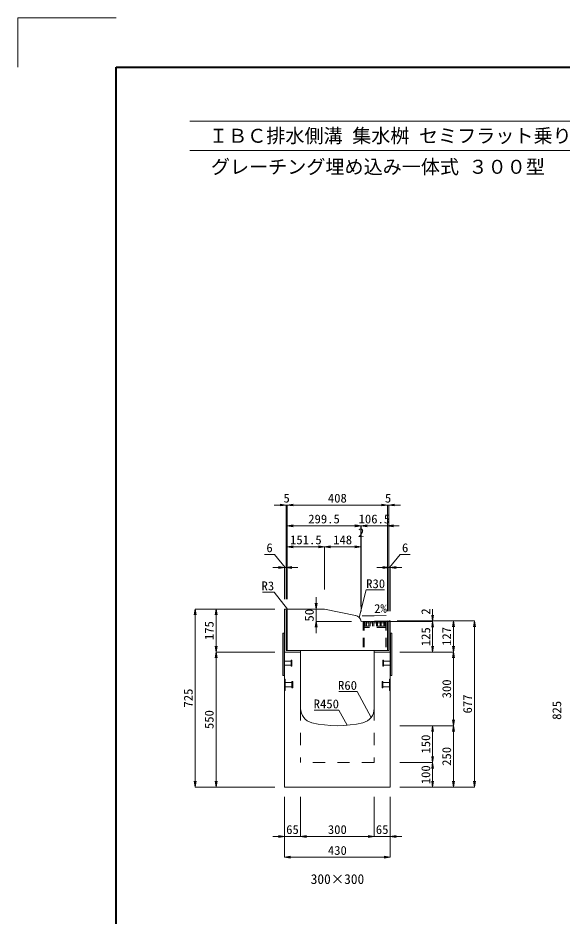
# Model space of a CAD drawing. Units: millimetres at full size. Extents: x -1809 to 57027, y -20349 to 17321.
# Drawn here: x 8600 to 10815, y 7468 to 11127 of the extents above; entities that cross this region are included whole.
import ezdxf
from ezdxf.enums import TextEntityAlignment as Align

# ---------------------------------------------------------------- set-up
doc = ezdxf.new("R2010")
doc.units = ezdxf.units.MM
doc.header["$LTSCALE"] = 50
for name, pattern in [('USER1', [2, 1, -1]), ('USER2', [1.35, 0.75, -0.6]), ('USER3', [1.35, 0.75, -0.6])]:
    doc.linetypes.add(name, pattern=pattern)
doc.layers.add('0_2', color=7, linetype='Continuous')
doc.layers.add('文字', color=7, linetype='Continuous')
for name, color, linetype, lineweight in [('Defpoints_3', 1, 'Continuous', 13), ('インサート', 3, 'USER2', 9), ('受枠', 3, 'Continuous', 5), ('図枠', 7, 'Continuous', 5), ('寸法線', 7, 'Continuous', 13), ('引出線', 4, 'Continuous', 13), ('本体', 2, 'Continuous', 13), ('補助線', 8, 'Continuous', 13), ('ｸﾞﾚｰﾁﾝｸﾞ', 7, 'USER3', 9)]:
    doc.layers.add(name, color=color, linetype=linetype, lineweight=lineweight)
doc.styles.add('ＭＳ ゴシック', font='')
doc.styles.add('ＭＳ 明朝', font='')
doc.styles.get('ＭＳ ゴシック').set_extended_font_data('MS Gothic')
doc.styles.get('ＭＳ 明朝').set_extended_font_data('MS Mincho')

# ---------------------------------------------------------------- blocks, each defined once
blk = doc.blocks.new('open_arrow')
at = {"color": 0, "linetype": 'Continuous', "lineweight": -2}
blk.add_lwpolyline([(7.5, 1.25), (0, 0), (7.5, -1.25)], dxfattribs=at)

msp = doc.modelspace()

# ---------------------------------------------------------------- linework, layer by layer
at = {"layer": 'Defpoints_3'}
for p, q in [((8600, 11127.12), (9000, 11127.12)), ((8600, 10927.12), (8600, 11127.12)), ((8600, 11127.12), (9000, 11127.12)), ((8600, 10927.12), (8600, 11127.12))]:
    msp.add_line(p, q, dxfattribs=at)
at = {"layer": 'インサート'}
for p, q in [((9685, 8507.19), (9712, 8507.19)), ((9685, 8507.19), (9685, 8490.19)), ((9685, 8490.19), (9712, 8490.19)), ((9715, 8511.19), (9712, 8511.19)), ((9712, 8511.19), (9712, 8486.19)), ((9715, 8486.19), (9715, 8511.19)), ((10085, 8511.19), (10088, 8511.19)), ((10085, 8486.19), (10085, 8511.19)), ((10088, 8511.19), (10088, 8486.19)), ((10115, 8507.19), (10088, 8507.19)), ((10115, 8490.19), (10088, 8490.19)), ((10115, 8507.19), (10115, 8490.19)), ((9712, 8486.19), (9715, 8486.19)), ((10088, 8486.19), (10085, 8486.19)), ((9688.2, 8419.19), (9715.2, 8419.19)), ((9688.2, 8419.19), (9688.2, 8402.19)), ((9718.2, 8423.19), (9715.2, 8423.19)), ((9715.2, 8423.19), (9715.2, 8398.19)), ((9718.2, 8398.19), (9718.2, 8423.19)), ((10081.8, 8423.19), (10084.8, 8423.19)), ((10081.8, 8398.19), (10081.8, 8423.19)), ((10084.8, 8423.19), (10084.8, 8398.19)), ((10111.8, 8419.19), (10084.8, 8419.19)), ((10111.8, 8419.19), (10111.8, 8402.19)), ((9688.2, 8402.19), (9715.2, 8402.19)), ((9715.2, 8398.19), (9718.2, 8398.19)), ((10084.8, 8398.19), (10081.8, 8398.19)), ((10111.8, 8402.19), (10084.8, 8402.19))]:
    msp.add_line(p, q, dxfattribs=at)
at = {"layer": '受枠'}
for p, q in [((9685, 8718.69), (9685, 8543.69)), ((9685, 8718.69), (9691, 8718.69)), ((9685, 8718.69), (9691, 8718.69)), ((9691, 8718.69), (9691, 8549.69)), ((10109, 8670.69), (10109, 8549.69)), ((10109, 8670.69), (10115, 8670.69)), ((10115, 8543.69), (10115, 8670.69)), ((9678, 8448.69), (9678, 8620.69)), ((9684, 8620.69), (9678, 8620.69)), ((9684, 8448.69), (9684, 8620.69)), ((10116, 8448.69), (10116, 8620.69)), ((10116, 8620.69), (10122, 8620.69)), ((10122, 8448.69), (10122, 8620.69)), ((9750, 8543.69), (9685, 8543.69)), ((9691, 8549.69), (9750, 8549.69)), ((9750, 8543.69), (9750, 8549.69)), ((10050, 8549.69), (10050, 8543.69)), ((10050, 8549.69), (10109, 8549.69)), ((10050, 8543.69), (10050, 8549.69)), ((10115, 8543.69), (10050, 8543.69)), ((9684, 8448.69), (9678, 8448.69)), ((10116, 8448.69), (10122, 8448.69))]:
    msp.add_line(p, q, dxfattribs=at)
at = {"layer": '図枠', "lineweight": 40}
for p, q in [((9000, 5387.12), (9000, 10927.12)), ((9000, 10927.12), (16800, 10927.12))]:
    msp.add_line(p, q, dxfattribs=at)
at = {"layer": '図枠', "lineweight": 13}
for p, q in [((9300, 10707.12), (16500, 10707.12)), ((9300, 10587.12), (16500, 10587.12))]:
    msp.add_line(p, q, dxfattribs=at)
at = {"layer": '寸法線'}
for p, q in [((9744, 9142.81), (9643, 9142.81)), ((9691, 8758.69), (9691, 9142.81)), ((9696, 8758.69), (9696, 9142.81)), ((10104, 9142.81), (9696, 9142.81)), ((9696, 8758.69), (9696, 9142.81)), ((10056, 9142.81), (10157, 9142.81)), ((10104, 8710.5), (10104, 9142.81)), ((10104, 8710.5), (10104, 9142.81)), ((10109, 8710.69), (10109, 9142.81)), ((9995.51, 9057.81), (9696, 9057.81)), ((9696, 8758.69), (9696, 9057.81)), ((9947.51, 9057.81), (10045.44, 9057.81)), ((9949.44, 9057.81), (10152, 9057.81)), ((9995.51, 8728.64), (9995.51, 9057.81)), ((9995.51, 8728.64), (9995.51, 9057.81)), ((9997.44, 8708.65), (9997.44, 9057.81)), ((9997.44, 8708.65), (9997.44, 9057.81)), ((10104, 8710.5), (10104, 9057.81)), ((9696, 8972.81), (9847.5, 8972.81)), ((9696, 8798.69), (9696, 8972.81)), ((9847.5, 8798.69), (9847.5, 8972.81)), ((9847.5, 8972.81), (9995.51, 8972.81)), ((9847.5, 8798.69), (9847.5, 8972.81)), ((9995.51, 8768.64), (9995.51, 8972.81)), ((9644.65, 8940.61), (9603.46, 8940.61)), ((9688, 8887.81), (9644.65, 8940.61)), ((10112, 8887.81), (10155.35, 8940.61)), ((10155.35, 8940.61), (10196.54, 8940.61)), ((9739, 8887.81), (9637, 8887.81)), ((9685, 8758.69), (9685, 8887.81)), ((9691, 8758.69), (9691, 8887.81)), ((10061, 8887.81), (10163, 8887.81)), ((10109, 8710.69), (10109, 8887.81)), ((10115, 8710.69), (10115, 8887.81)), ((9813.83, 8620.64), (9813.83, 8766.69)), ((9321.22, 8718.69), (9321.22, 7993.69)), ((9645, 8718.69), (9321.22, 8718.69)), ((9406.22, 8718.69), (9406.22, 8543.69)), ((9645, 8718.69), (9406.22, 8718.69)), ((9813.83, 8718.69), (9807.5, 8718.69)), ((10287.94, 8620.65), (10287.94, 8718.5)), ((9957.44, 8668.64), (9813.83, 8668.64)), ((10037.44, 8668.65), (10287.94, 8668.65)), ((10037.44, 8668.65), (10287.94, 8668.65)), ((10144, 8670.5), (10287.94, 8670.5)), ((10155, 8670.69), (10372.94, 8670.69)), ((10155, 8670.69), (10457.94, 8670.69)), ((10287.94, 8543.69), (10287.94, 8668.65)), ((10372.94, 8670.69), (10372.94, 8543.69)), ((10457.94, 7993.69), (10457.94, 8670.69)), ((9645, 8543.69), (9406.22, 8543.69)), ((9406.22, 8543.69), (9406.22, 7993.69)), ((9645, 8543.69), (9406.22, 8543.69)), ((10155, 8543.69), (10372.94, 8543.69)), ((10155, 8543.69), (10372.94, 8543.69)), ((10155, 8543.69), (10287.94, 8543.69)), ((10372.94, 8543.69), (10372.94, 8243.69)), ((10155, 8243.69), (10372.94, 8243.69)), ((10155, 8243.69), (10287.94, 8243.69)), ((10155, 8243.69), (10372.94, 8243.69)), ((10287.94, 8243.69), (10287.94, 8093.69)), ((10372.94, 7993.69), (10372.94, 8243.69)), ((10155, 8093.69), (10287.94, 8093.69)), ((10155, 8093.69), (10287.94, 8093.69)), ((10287.94, 8093.69), (10287.94, 7993.69)), ((9645, 7993.69), (9321.22, 7993.69)), ((9645, 7993.69), (9406.22, 7993.69)), ((10155, 7993.69), (10287.94, 7993.69)), ((10155, 7993.69), (10372.94, 7993.69)), ((10155, 7993.69), (10457.94, 7993.69)), ((9685, 7953.69), (9685, 7792.54)), ((9685, 7953.69), (9685, 7707.54)), ((9750, 7953.69), (9750, 7792.54)), ((9750, 7953.69), (9750, 7792.54)), ((10050, 7953.69), (10050, 7792.54)), ((10050, 7953.69), (10050, 7792.54)), ((10115, 7953.69), (10115, 7792.54)), ((10115, 7953.69), (10115, 7707.54)), ((9798, 7792.54), (9637, 7792.54)), ((10050, 7792.54), (9750, 7792.54)), ((10163, 7792.54), (10002, 7792.54)), ((10115, 7707.54), (9685, 7707.54))]:
    msp.add_line(p, q, dxfattribs=at)
at = {"layer": '引出線'}
for points in [[(9696.88, 8717.81), (9642.83, 8788.18), (9595.1, 8788.18)], [(9989.42, 8684.54), (10017.33, 8796.87), (10092, 8796.87)], [(10001.61, 8690.84), (10050.35, 8691.82), (10099.09, 8692.79)], [(10037.07, 8277.01), (9980.04, 8382.73), (9905.37, 8382.73)], [(9939.55, 8245.43), (9906.65, 8307.24), (9805.65, 8307.24)]]:
    msp.add_lwpolyline(points, dxfattribs=at)
at = {"layer": '本体', "lineweight": 20}
for p, q in [((9696, 8715.69), (9696, 8550.69)), ((9847.5, 8718.69), (9698.95, 8718.69)), ((9973.81, 8693.09), (9847.5, 8718.69)), ((9997.44, 8668.65), (10104, 8670.5)), ((10104, 8550.69), (10104, 8670.5)), ((10104, 8550.69), (9696, 8550.69))]:
    msp.add_line(p, q, dxfattribs=at)
at = {"layer": '本体'}
for p, q in [((9685, 8543.69), (9685, 7993.69)), ((9750, 8543.69), (9685, 8543.69)), ((9750, 8543.69), (9750, 8314.22)), ((10115, 8543.69), (10050, 8543.69)), ((10050, 8543.69), (10050, 8314.22)), ((10115, 8543.69), (10115, 7993.69)), ((10115, 7993.69), (9685, 7993.69))]:
    msp.add_line(p, q, dxfattribs=at)
at = {"layer": '本体', "lineweight": 9}
for p, q in [((9685, 8435.19), (9688.2, 8433.19)), ((9688.2, 8433.19), (9688.2, 8388.19)), ((10115, 8435.19), (10111.8, 8433.19)), ((10111.8, 8433.19), (10111.8, 8388.19)), ((9688.2, 8388.19), (9685, 8386.19)), ((10111.8, 8388.19), (10115, 8386.19))]:
    msp.add_line(p, q, dxfattribs=at)
at = {"layer": '本体', "linetype": 'USER1', "lineweight": 15}
for p, q in [((9750, 8314.22), (9750, 8093.69)), ((10050, 8314.22), (10050, 8093.69)), ((10050, 8093.69), (9750, 8093.69))]:
    msp.add_line(p, q, dxfattribs=at)
at = {"layer": '本体', "lineweight": 20}
for centre, radius, start, end in [((9699, 8715.69), 3, 90, 180), ((9967.85, 8663.69), 30, 9.51572, 78.54145)]:
    msp.add_arc(centre, radius, start, end, dxfattribs=at)
at = {"layer": '本体'}
for centre, radius, start, end in [((9810, 8314.22), 60, 180, 256.65764), ((9990, 8314.22), 60, 283.34236, 0), ((9900, 8693.69), 450, 256.65764, 283.34236)]:
    msp.add_arc(centre, radius, start, end, dxfattribs=at)
at = {"layer": '補助線'}
msp.add_line((9973.82, 8693.03), (9975.55, 8692.68), dxfattribs=at)
at = {"layer": 'ｸﾞﾚｰﾁﾝｸﾞ'}
for p, q in [((10102.5, 8668.69), (10004.5, 8668.69)), ((10004.5, 8668.69), (10004.5, 8550.69)), ((10009, 8668.69), (10009, 8550.69)), ((10098, 8649.69), (10009, 8649.69)), ((10098, 8643.69), (10009, 8643.69)), ((10013.5, 8649.69), (10013.5, 8668.69)), ((10018, 8649.69), (10018, 8668.69)), ((10018, 8662.69), (10028.6, 8662.69)), ((10028.6, 8649.69), (10028.6, 8668.69)), ((10033.1, 8649.69), (10033.1, 8668.69)), ((10033.1, 8662.69), (10043.7, 8662.69)), ((10043.7, 8649.69), (10043.7, 8668.69)), ((10048.2, 8649.69), (10048.2, 8668.69)), ((10048.2, 8662.69), (10058.8, 8662.69)), ((10058.8, 8649.69), (10058.8, 8668.69)), ((10063.3, 8649.69), (10063.3, 8668.69)), ((10063.3, 8662.69), (10073.9, 8662.69)), ((10073.9, 8649.69), (10073.9, 8668.69)), ((10078.4, 8649.69), (10078.4, 8668.69)), ((10078.4, 8662.69), (10089, 8662.69)), ((10089, 8649.69), (10089, 8668.69)), ((10093.5, 8649.69), (10093.5, 8668.69)), ((10098, 8668.69), (10098, 8550.69)), ((10102.5, 8668.69), (10102.5, 8550.69)), ((10009, 8632.19), (10004.5, 8632.19)), ((10009, 8569.19), (10004.5, 8569.19))]:
    msp.add_line(p, q, dxfattribs=at)

# ---------------------------------------------------------------- block references
at = {"layer": '寸法線', "xscale": 3.2, "yscale": 3.2}
for p, rotation in [((9691, 9142.81), 180), ((10104, 9142.81), 180), ((10104, 9142.81), 180), ((9995.51, 9057.81), 180), ((9995.51, 9057.81), 180), ((9997.44, 9057.81), 180), ((9847.5, 8972.81), 180), ((9995.51, 8972.81), 180), ((9685, 8887.81), 180), ((10109, 8887.81), 180), ((9321.22, 8718.69), 270), ((9406.22, 8718.69), 270), ((9813.83, 8718.69), 90), ((10287.94, 8670.5), 90), ((9813.83, 8668.64), 270), ((10287.94, 8668.65), 270), ((10287.94, 8668.65), 270), ((10372.94, 8670.69), 270), ((10457.94, 8670.69), 270), ((9406.22, 8543.69), 90), ((10287.94, 8543.69), 90), ((10372.94, 8543.69), 90), ((9406.22, 8543.69), 270), ((10372.94, 8543.69), 270), ((10287.94, 8243.69), 270), ((10372.94, 8243.69), 90), ((10372.94, 8243.69), 270), ((10287.94, 8093.69), 90), ((10287.94, 8093.69), 270), ((9321.22, 7993.69), 90), ((9406.22, 7993.69), 90), ((10287.94, 7993.69), 90), ((10372.94, 7993.69), 90), ((10457.94, 7993.69), 90), ((9685, 7792.54), 180), ((10050, 7792.54), 180), ((10050, 7792.54), 180), ((10115, 7707.54), 180)]:
    msp.add_blockref('open_arrow', p, dxfattribs=dict(at, rotation=rotation))
for p in [(9696, 9142.81), (9696, 9142.81), (10109, 9142.81), (9696, 9057.81), (9997.44, 9057.81), (10104, 9057.81), (9696, 8972.81), (9847.5, 8972.81), (9691, 8887.81), (10115, 8887.81), (9750, 7792.54), (9750, 7792.54), (10115, 7792.54), (9685, 7707.54)]:
    msp.add_blockref('open_arrow', p, dxfattribs=at)
at = {"layer": '引出線', "xscale": 0.16, "yscale": 0.16}
for p, rotation in [((9696.88, 8717.81), 127.5), ((9989.42, 8684.54), 76), ((10001.61, 8690.84), 1.1), ((10037.07, 8277.01), 118.3), ((9939.55, 8245.43), 118)]:
    msp.add_blockref('open_arrow', p, dxfattribs=dict(at, rotation=rotation))

# ---------------------------------------------------------------- texts
at = {"layer": '0_2', "style": 'ＭＳ ゴシック'}
msp.add_text('グレーチング埋め込み一体式 ３００型', height=56.96, dxfattribs=at).set_placement((10065, 10520.74), align=Align.MIDDLE_CENTER)
at = {"layer": '図枠', "style": 'ＭＳ ゴシック'}
msp.add_text('\u3000ＩＢＣ排水側溝 集水桝 セミフラット乗り入れ H=50（Ⅰ型・Ⅲ型兼用）断面図', height=56.96, dxfattribs=at).set_placement((9300, 10647.12), align=Align.MIDDLE_LEFT)
at = {"layer": '寸法線', "style": 'ＭＳ 明朝', "width": 1.05}
for s, p in [('5', (9693.5, 9170.81)), ('408', (9900, 9170.81)), ('5', (10106.5, 9170.81)), ('299.5', (9845.75, 9085.81)), ('106.5', (10050.72, 9085.81)), ('2', (9996.47, 9029.81)), ('151.5', (9771.75, 9000.81)), ('148', (9921.5, 9000.81)), ('6', (9624.05, 8968.61)), ('6', (10175.95, 8968.61)), ('65', (9717.5, 7820.54)), ('300', (9900, 7820.54)), ('65', (10082.5, 7820.54)), ('430', (9900, 7735.54))]:
    msp.add_text(s, height=36.03, dxfattribs=at).set_placement(p, align=Align.MIDDLE_CENTER)
for s, p in [('50', (9785.83, 8693.66)), ('2', (10259.92, 8708.76)), ('175', (9378.22, 8631.19)), ('125', (10259.94, 8606.17)), ('127', (10344.94, 8607.19)), ('300', (10344.94, 8393.69)), ('725', (9293.22, 8356.19)), ('677', (10429.94, 8332.19)), ('825', (10793.22, 8306.19)), ('550', (9378.22, 8268.69)), ('150', (10259.94, 8168.69)), ('250', (10344.94, 8118.69)), ('100', (10259.94, 8043.69))]:
    msp.add_text(s, height=36.03, rotation=90, dxfattribs=at).set_placement(p, align=Align.MIDDLE_CENTER)
at = {"layer": '引出線', "style": 'ＭＳ 明朝', "width": 1.05}
for s, p in [('R3', (9642.83, 8831.38)), ('R60', (9980.04, 8425.93)), ('R450', (9906.65, 8350.44))]:
    msp.add_text(s, height=36.03, dxfattribs=at).set_placement(p, align=Align.TOP_RIGHT)
msp.add_text('R30', height=36.03, dxfattribs=at).set_placement((10017.33, 8840.07), align=Align.TOP_LEFT)
msp.add_text('2%', height=36.03, rotation=1.146, dxfattribs=at).set_placement((10049.41, 8738.71), align=Align.TOP_LEFT)
at = {"layer": '文字', "style": 'ＭＳ 明朝'}
msp.add_text('300×300', height=40.03, dxfattribs=at).set_placement((9900.48, 7618.72), align=Align.MIDDLE_CENTER)

doc.saveas('drawing.dxf')
